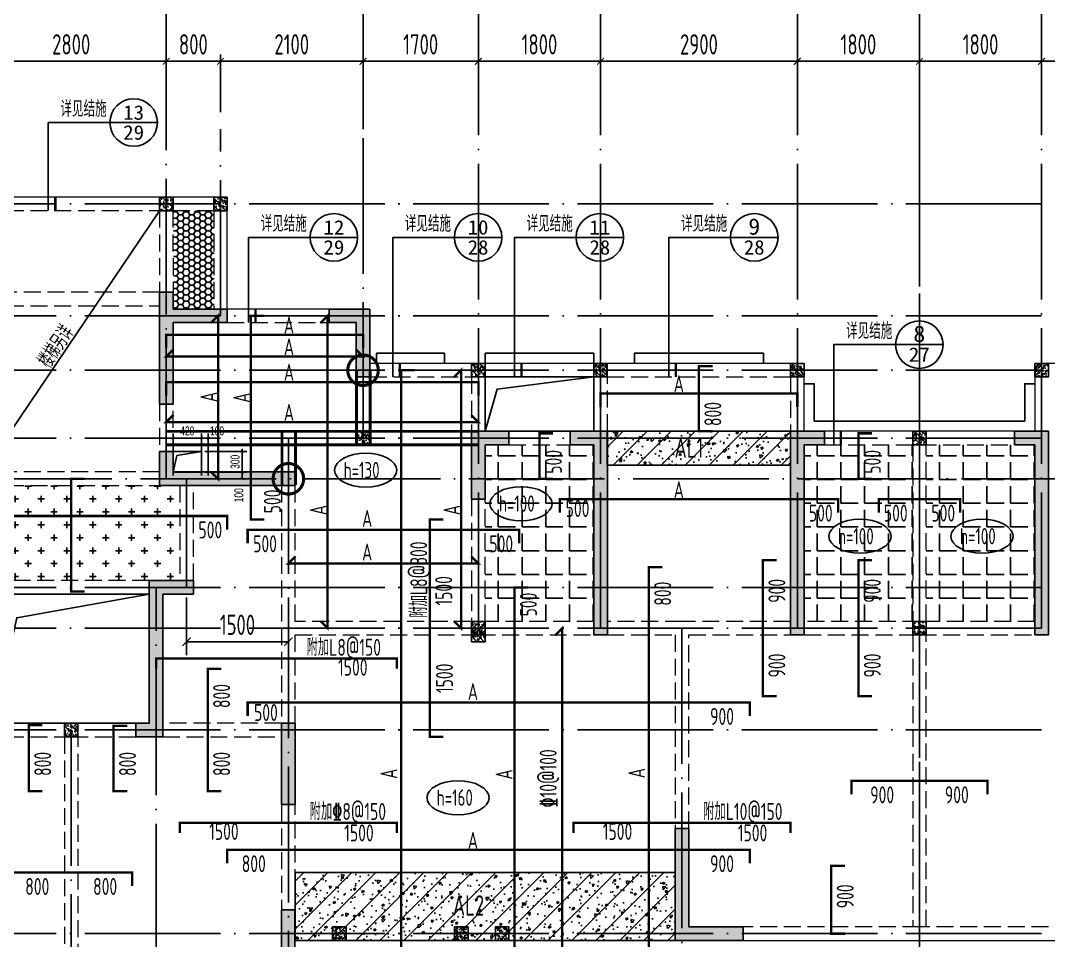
# Model space of a CAD drawing. Extents: x -1058961 to 23600, y -449123 to 2751847.
# Drawn here: x -319653 to -304506, y -253421 to -239871 of the extents above; entities that cross this region are included whole.
import ezdxf
from ezdxf.enums import TextEntityAlignment as Align

# ---------------------------------------------------------------- set-up
doc = ezdxf.new("R2010")
doc.units = 0
doc.header["$LTSCALE"] = 1000
for name, pattern in [('CENTER', [8, 5, -1, 1, -1]), ('DASH', [0.35, 0.25, -0.1]), ('DOTE', [2.42, 2, -0.2, 0.02, -0.2])]:
    doc.linetypes.add(name, pattern=pattern)
doc.layers.get('0').update_dxf_attribs({"linetype": 'CONTINUOUS'})
doc.layers.get('DEFPOINTS').update_dxf_attribs({"linetype": 'CONTINUOUS'})
doc.layers.add('+公共字体', color=7, linetype='CONTINUOUS', lineweight=20)
for name, color, linetype in [('A-AXIS', 1, 'CONTINUOUS'), ('A-DOTE', 10, 'DOTE'), ('BEAM', 4, 'DASH'), ('DIM_IDEN', 67, 'CONTINUOUS'), ('PUB_TEXT', 2, 'CONTINUOUS'), ('ROOF', 183, 'CONTINUOUS'), ('S-B板填充', 251, 'CONTINUOUS'), ('S-B板标注', 3, 'CONTINUOUS'), ('S-B板配筋', 6, 'CONTINUOUS'), ('S-B板配筋号', 7, 'CONTINUOUS'), ('S-C承台编号', 6, 'CONTINUOUS'), ('S-D洞口', 4, 'CONTINUOUS'), ('S-D洞口标注', 3, 'CONTINUOUS'), ('S-L主梁线', 4, 'DASH'), ('S-Q墙填充', 252, 'CONTINUOUS'), ('S-Q墙实线', 6, 'CONTINUOUS'), ('S-Q墙标注', 3, 'CONTINUOUS'), ('S-Y一般标注', 3, 'CONTINUOUS'), ('S-板正筋', 2, 'CONTINUOUS'), ('S-构造柱', 212, 'CONTINUOUS'), ('TEXT', 2, 'CONTINUOUS'), ('THIN', 7, 'CONTINUOUS'), ('水平筋标注', 7, 'CONTINUOUS'), ('看线', 251, 'CONTINUOUS')]:
    doc.layers.add(name, color=color, linetype=linetype)
doc.layers.add('配箍校核', color=34, linetype='CONTINUOUS', plot=False)
doc.styles.add('_TCH_AXIS', font='COMPLEX', dxfattribs={"bigfont": 'GBCBIG'})
doc.styles.add('_TCH_LABEL', font='simhei.ttf')
doc.styles.add('TSSD_DIMENSION', font='Tssdeng.shx', dxfattribs={"width": 0.7, "bigfont": 'tssdchn.shx'})
doc.styles.add('TSSD_REIN', font='tssdeng.shx', dxfattribs={"width": 0.7, "height": 300, "bigfont": 'tssdchn.shx'})
doc.styles.add('结构文字', font='zstxt.shx', dxfattribs={"width": 0.7, "bigfont": 'zshz.shx'})
doc.dimstyles.new('STRUCK', dxfattribs={"dimtxt": 400, "dimasz": 121, "dimexe": 200, "dimexo": 150, "dimgap": 115, "dimtad": 1, "dimdec": 0, "dimdsep": 46, "dimtxsty": '结构文字', "dimblk": 'ARCHTICK', "dimcen": 400, "dimclrd": 3, "dimclre": 3, "dimclrt": 7, "dimadec": 0, "dimazin": 0, "dimtfac": 1, "dimtdec": 0, "dimtix": 1, "dimtmove": 2, "dimatfit": 3, "dimldrblk": '_DIMX', "dimfxl": 0, "dimtolj": 1, "dimtzin": 0, "dimarcsym": 0})
doc.dimstyles.new('STRUCK30', dxfattribs={"dimscale": 0.33333, "dimtxt": 400, "dimasz": 121, "dimexe": 200, "dimexo": 150, "dimgap": 115, "dimtad": 1, "dimdec": 0, "dimdsep": 46, "dimtxsty": '结构文字', "dimblk": 'ARCHTICK', "dimcen": 400, "dimclrd": 3, "dimclre": 3, "dimclrt": 7, "dimadec": 0, "dimazin": 0, "dimtfac": 1, "dimtdec": 0, "dimtix": 1, "dimtmove": 2, "dimatfit": 3, "dimldrblk": '_DIMX', "dimfxl": 0, "dimtolj": 1, "dimtzin": 0, "dimarcsym": 0})
doc.dimstyles.new('TSSD_100_100', dxfattribs={"dimtxt": 300, "dimasz": 100, "dimexe": 100, "dimexo": 250, "dimgap": 100, "dimtad": 1, "dimdec": 0, "dimzin": 0, "dimdsep": 46, "dimtxsty": 'TSSD_DIMENSION', "dimblk": 'ARCHTICK', "dimcen": 0, "dimdle": 100, "dimclrt": 7, "dimadec": 0, "dimazin": 0, "dimtfac": 1, "dimtdec": 0, "dimtix": 1, "dimtmove": 2, "dimatfit": 3, "dimldrblk": 'ARCHTICK', "dimfxl": 0, "dimtolj": 1, "dimtzin": 0, "dimarcsym": 0})

# ---------------------------------------------------------------- blocks, each defined once
blk = doc.blocks.new('_ArchTick')
at = {"color": 0, "linetype": 'ByBlock', "const_width": 0.15}
blk.add_lwpolyline([(-0.5, -0.5), (0.5, 0.5)], dxfattribs=at)
blk = doc.blocks.new('*D1067')
at = {"layer": 'DEFPOINTS', "color": 0}
for p in [(18500, 19250), (15700, 18250), (18500, 18250)]:
    blk.add_point(p, dxfattribs=at)
at = {"layer": 'S-Y一般标注', "color": 0, "lineweight": -2}
for p, q in [((15600, 19250), (18600, 19250)), ((15700, 18500), (15700, 19350)), ((18500, 18500), (18500, 19350))]:
    blk.add_line(p, q, dxfattribs=at)
at = {"layer": 'S-Y一般标注', "color": 0, "lineweight": -2, "xscale": 100, "yscale": 100, "zscale": 100, "rotation": 180}
blk.add_blockref('_ArchTick', (15700, 19250), dxfattribs=at)
at = {"layer": 'S-Y一般标注', "color": 0, "lineweight": -2, "xscale": 100, "yscale": 100, "zscale": 100}
blk.add_blockref('_ArchTick', (18500, 19250), dxfattribs=at)
at = {"layer": 'S-Y一般标注', "color": 7, "insert": (17100, 19500), "char_height": 300, "attachment_point": 5, "style": 'TSSD_DIMENSION'}
blk.add_mtext('\\A1;2800', dxfattribs=at)
blk = doc.blocks.new('*D1068')
at = {"layer": 'DEFPOINTS', "color": 0}
for p in [(19300, 19250), (18500, 18250), (19300, 18250)]:
    blk.add_point(p, dxfattribs=at)
at = {"layer": 'S-Y一般标注', "color": 0, "lineweight": -2}
for p, q in [((18400, 19250), (19400, 19250)), ((18500, 18500), (18500, 19350)), ((19300, 18500), (19300, 19350))]:
    blk.add_line(p, q, dxfattribs=at)
at = {"layer": 'S-Y一般标注', "color": 0, "lineweight": -2, "xscale": 100, "yscale": 100, "zscale": 100, "rotation": 180}
blk.add_blockref('_ArchTick', (18500, 19250), dxfattribs=at)
at = {"layer": 'S-Y一般标注', "color": 0, "lineweight": -2, "xscale": 100, "yscale": 100, "zscale": 100}
blk.add_blockref('_ArchTick', (19300, 19250), dxfattribs=at)
at = {"layer": 'S-Y一般标注', "color": 7, "insert": (18900, 19500), "char_height": 300, "attachment_point": 5, "style": 'TSSD_DIMENSION'}
blk.add_mtext('\\A1;800', dxfattribs=at)
blk = doc.blocks.new('*D1069')
at = {"layer": 'DEFPOINTS', "color": 0}
for p in [(23100, 19250), (21400, 18250), (23100, 18250)]:
    blk.add_point(p, dxfattribs=at)
at = {"layer": 'S-Y一般标注', "color": 0, "lineweight": -2}
for p, q in [((21300, 19250), (23200, 19250)), ((21400, 18500), (21400, 19350)), ((23100, 18500), (23100, 19350))]:
    blk.add_line(p, q, dxfattribs=at)
at = {"layer": 'S-Y一般标注', "color": 0, "lineweight": -2, "xscale": 100, "yscale": 100, "zscale": 100, "rotation": 180}
blk.add_blockref('_ArchTick', (21400, 19250), dxfattribs=at)
at = {"layer": 'S-Y一般标注', "color": 0, "lineweight": -2, "xscale": 100, "yscale": 100, "zscale": 100}
blk.add_blockref('_ArchTick', (23100, 19250), dxfattribs=at)
at = {"layer": 'S-Y一般标注', "color": 7, "insert": (22250, 19500), "char_height": 300, "attachment_point": 5, "style": 'TSSD_DIMENSION'}
blk.add_mtext('\\A1;1700', dxfattribs=at)
blk = doc.blocks.new('*D1070')
at = {"layer": 'DEFPOINTS', "color": 0}
for p in [(24900, 19250), (23100, 18250), (24900, 18250)]:
    blk.add_point(p, dxfattribs=at)
at = {"layer": 'S-Y一般标注', "color": 0, "lineweight": -2}
for p, q in [((23000, 19250), (25000, 19250)), ((23100, 18500), (23100, 19350)), ((24900, 18500), (24900, 19350))]:
    blk.add_line(p, q, dxfattribs=at)
at = {"layer": 'S-Y一般标注', "color": 0, "lineweight": -2, "xscale": 100, "yscale": 100, "zscale": 100, "rotation": 180}
blk.add_blockref('_ArchTick', (23100, 19250), dxfattribs=at)
at = {"layer": 'S-Y一般标注', "color": 0, "lineweight": -2, "xscale": 100, "yscale": 100, "zscale": 100}
blk.add_blockref('_ArchTick', (24900, 19250), dxfattribs=at)
at = {"layer": 'S-Y一般标注', "color": 7, "insert": (24000, 19500), "char_height": 300, "attachment_point": 5, "style": 'TSSD_DIMENSION'}
blk.add_mtext('\\A1;1800', dxfattribs=at)
blk = doc.blocks.new('*D1071')
at = {"layer": 'DEFPOINTS', "color": 0}
for p in [(27800, 19250), (24900, 18250), (27800, 18250)]:
    blk.add_point(p, dxfattribs=at)
at = {"layer": 'S-Y一般标注', "color": 0, "lineweight": -2}
for p, q in [((24800, 19250), (27900, 19250)), ((24900, 18500), (24900, 19350)), ((27800, 18500), (27800, 19350))]:
    blk.add_line(p, q, dxfattribs=at)
at = {"layer": 'S-Y一般标注', "color": 0, "lineweight": -2, "xscale": 100, "yscale": 100, "zscale": 100, "rotation": 180}
blk.add_blockref('_ArchTick', (24900, 19250), dxfattribs=at)
at = {"layer": 'S-Y一般标注', "color": 0, "lineweight": -2, "xscale": 100, "yscale": 100, "zscale": 100}
blk.add_blockref('_ArchTick', (27800, 19250), dxfattribs=at)
at = {"layer": 'S-Y一般标注', "color": 7, "insert": (26350, 19500), "char_height": 300, "attachment_point": 5, "style": 'TSSD_DIMENSION'}
blk.add_mtext('\\A1;2900', dxfattribs=at)
blk = doc.blocks.new('*D1072')
at = {"layer": 'DEFPOINTS', "color": 0}
for p in [(29600, 19250), (27800, 18250), (29600, 18250)]:
    blk.add_point(p, dxfattribs=at)
at = {"layer": 'S-Y一般标注', "color": 0, "lineweight": -2}
for p, q in [((27700, 19250), (29700, 19250)), ((27800, 18500), (27800, 19350)), ((29600, 18500), (29600, 19350))]:
    blk.add_line(p, q, dxfattribs=at)
at = {"layer": 'S-Y一般标注', "color": 0, "lineweight": -2, "xscale": 100, "yscale": 100, "zscale": 100, "rotation": 180}
blk.add_blockref('_ArchTick', (27800, 19250), dxfattribs=at)
at = {"layer": 'S-Y一般标注', "color": 0, "lineweight": -2, "xscale": 100, "yscale": 100, "zscale": 100}
blk.add_blockref('_ArchTick', (29600, 19250), dxfattribs=at)
at = {"layer": 'S-Y一般标注', "color": 7, "insert": (28700, 19500), "char_height": 300, "attachment_point": 5, "style": 'TSSD_DIMENSION'}
blk.add_mtext('\\A1;1800', dxfattribs=at)
blk = doc.blocks.new('*D1073')
at = {"layer": 'DEFPOINTS', "color": 0}
for p in [(31400, 19250), (29600, 18250), (31400, 18250)]:
    blk.add_point(p, dxfattribs=at)
at = {"layer": 'S-Y一般标注', "color": 0, "lineweight": -2}
for p, q in [((29500, 19250), (31500, 19250)), ((29600, 18500), (29600, 19350)), ((31400, 18500), (31400, 19350))]:
    blk.add_line(p, q, dxfattribs=at)
at = {"layer": 'S-Y一般标注', "color": 0, "lineweight": -2, "xscale": 100, "yscale": 100, "zscale": 100, "rotation": 180}
blk.add_blockref('_ArchTick', (29600, 19250), dxfattribs=at)
at = {"layer": 'S-Y一般标注', "color": 0, "lineweight": -2, "xscale": 100, "yscale": 100, "zscale": 100}
blk.add_blockref('_ArchTick', (31400, 19250), dxfattribs=at)
at = {"layer": 'S-Y一般标注', "color": 7, "insert": (30500, 19500), "char_height": 300, "attachment_point": 5, "style": 'TSSD_DIMENSION'}
blk.add_mtext('\\A1;1800', dxfattribs=at)
blk = doc.blocks.new('*D1074')
at = {"layer": 'DEFPOINTS', "color": 0}
for p in [(34300, 19250), (31400, 18250), (34300, 18250)]:
    blk.add_point(p, dxfattribs=at)
at = {"layer": 'S-Y一般标注', "color": 0, "lineweight": -2}
for p, q in [((31300, 19250), (34400, 19250)), ((31400, 18500), (31400, 19350)), ((34300, 18500), (34300, 19350))]:
    blk.add_line(p, q, dxfattribs=at)
at = {"layer": 'S-Y一般标注', "color": 0, "lineweight": -2, "xscale": 100, "yscale": 100, "zscale": 100, "rotation": 180}
blk.add_blockref('_ArchTick', (31400, 19250), dxfattribs=at)
at = {"layer": 'S-Y一般标注', "color": 0, "lineweight": -2, "xscale": 100, "yscale": 100, "zscale": 100}
blk.add_blockref('_ArchTick', (34300, 19250), dxfattribs=at)
at = {"layer": 'S-Y一般标注', "color": 7, "insert": (32850, 19500), "char_height": 300, "attachment_point": 5, "style": 'TSSD_DIMENSION'}
blk.add_mtext('\\A1;2900', dxfattribs=at)
blk = doc.blocks.new('*D1096')
at = {"layer": 'DEFPOINTS', "color": 0}
for p in [(21400, 19250), (19300, 18250), (21400, 18250)]:
    blk.add_point(p, dxfattribs=at)
at = {"layer": 'S-Y一般标注', "color": 0, "lineweight": -2}
for p, q in [((19200, 19250), (21500, 19250)), ((19300, 18500), (19300, 19350)), ((21400, 18500), (21400, 19350))]:
    blk.add_line(p, q, dxfattribs=at)
at = {"layer": 'S-Y一般标注', "color": 0, "lineweight": -2, "xscale": 100, "yscale": 100, "zscale": 100, "rotation": 180}
blk.add_blockref('_ArchTick', (19300, 19250), dxfattribs=at)
at = {"layer": 'S-Y一般标注', "color": 0, "lineweight": -2, "xscale": 100, "yscale": 100, "zscale": 100}
blk.add_blockref('_ArchTick', (21400, 19250), dxfattribs=at)
at = {"layer": 'S-Y一般标注', "color": 7, "insert": (20350, 19500), "char_height": 300, "attachment_point": 5, "style": 'TSSD_DIMENSION'}
blk.add_mtext('\\A1;2100', dxfattribs=at)
blk = doc.blocks.new('20210729.03504727')
at = {"layer": '看线', "color": 202, "ltscale": 0.5}
for points in [[(17500, 10800), (17500, 10950), (16500, 10950), (16500, 10800)], [(19700, 10800), (19700, 10950), (18100, 10950), (18100, 10800)], [(22200, 10800), (22200, 10950), (20300, 10950), (20300, 10800)], [(22800, 10500), (22950, 10500), (22950, 9950), (24500, 9950)], [(26200, 10500), (26050, 10500), (26050, 9950), (24500, 9950)]]:
    blk.add_lwpolyline(points, dxfattribs=at)
blk = doc.blocks.new('*D2841')
at = {"layer": 'DEFPOINTS', "color": 0}
for p in [(-316986, -246221), (-316386, -246221), (-316986, -246521)]:
    blk.add_point(p, dxfattribs=at)
at = {"layer": 'S-D洞口标注', "color": 3, "lineweight": -2}
for p, q in [((-316936, -246221), (-316320, -246221)), ((-316386, -246221), (-316386, -246180)), ((-316386, -246521), (-316386, -246221)), ((-316936, -246521), (-316320, -246521)), ((-316386, -246521), (-316386, -246561))]:
    blk.add_line(p, q, dxfattribs=at)
at = {"layer": 'S-D洞口标注', "color": 3, "lineweight": -2, "xscale": 40.33293, "yscale": 40.33293, "zscale": 40.33293}
for p, rotation in [((-316386, -246221), 270), ((-316386, -246521), 90)]:
    blk.add_blockref('_ArchTick', p, dxfattribs=dict(at, rotation=rotation))
at = {"layer": 'S-D洞口标注', "color": 7, "insert": (-316491, -246371), "char_height": 133.3, "attachment_point": 5, "rotation": 90, "style": '结构文字'}
blk.add_mtext('\\A1;300', dxfattribs=at)
blk = doc.blocks.new('_DIMX')
blk.add_line((-150, 0), (150, 0))
at = {"const_width": 50}
blk.add_lwpolyline([(-70, -70), (70, 70)], dxfattribs=at)
blk = doc.blocks.new('*D2842')
at = {"layer": 'DEFPOINTS', "color": 0}
for p in [(-316986, -246021), (-317406, -246621), (-316986, -246621)]:
    blk.add_point(p, dxfattribs=at)
at = {"layer": 'S-D洞口标注', "color": 3, "lineweight": -2}
for p, q in [((-317406, -246571), (-317406, -245955)), ((-316986, -246571), (-316986, -245955)), ((-317406, -246021), (-316986, -246021))]:
    blk.add_line(p, q, dxfattribs=at)
at = {"layer": 'S-D洞口标注', "color": 3, "lineweight": -2, "xscale": 40.33293, "yscale": 40.33293, "zscale": 40.33293, "rotation": 180}
blk.add_blockref('_ArchTick', (-317406, -246021), dxfattribs=at)
at = {"layer": 'S-D洞口标注', "color": 3, "lineweight": -2, "xscale": 40.33293, "yscale": 40.33293, "zscale": 40.33293}
blk.add_blockref('_ArchTick', (-316986, -246021), dxfattribs=at)
at = {"layer": 'S-D洞口标注', "color": 7, "insert": (-317196, -245916), "char_height": 133.3, "attachment_point": 5, "style": '结构文字'}
blk.add_mtext('\\A1;420', dxfattribs=at)
blk = doc.blocks.new('*D2843')
at = {"layer": 'DEFPOINTS', "color": 0}
for p in [(-316886, -246021), (-316986, -246621), (-316886, -246621)]:
    blk.add_point(p, dxfattribs=at)
at = {"layer": 'S-D洞口标注', "color": 3, "lineweight": -2}
for p, q in [((-316986, -246571), (-316986, -245955)), ((-316886, -246571), (-316886, -245955)), ((-316986, -246021), (-316886, -246021))]:
    blk.add_line(p, q, dxfattribs=at)
at = {"layer": 'S-D洞口标注', "color": 3, "lineweight": -2, "xscale": 40.33293, "yscale": 40.33293, "zscale": 40.33293, "rotation": 180}
blk.add_blockref('_ArchTick', (-316986, -246021), dxfattribs=at)
at = {"layer": 'S-D洞口标注', "color": 3, "lineweight": -2, "xscale": 40.33293, "yscale": 40.33293, "zscale": 40.33293}
blk.add_blockref('_ArchTick', (-316886, -246021), dxfattribs=at)
at = {"layer": 'S-D洞口标注', "color": 7, "insert": (-316757, -245916), "char_height": 133.3, "attachment_point": 5, "style": '结构文字'}
blk.add_mtext('\\A1;100', dxfattribs=at)
blk = doc.blocks.new('*D2844')
at = {"layer": 'DEFPOINTS', "color": 0}
for p in [(-316986, -246521), (-316386, -246521), (-316986, -246621)]:
    blk.add_point(p, dxfattribs=at)
at = {"layer": 'S-D洞口标注', "color": 3, "lineweight": -2}
for p, q in [((-316936, -246521), (-316320, -246521)), ((-316386, -246621), (-316386, -246521)), ((-316936, -246621), (-316320, -246621))]:
    blk.add_line(p, q, dxfattribs=at)
at = {"layer": 'S-D洞口标注', "color": 3, "lineweight": -2, "xscale": 40.33293, "yscale": 40.33293, "zscale": 40.33293}
for p, rotation in [((-316386, -246521), 90), ((-316386, -246621), 270)]:
    blk.add_blockref('_ArchTick', p, dxfattribs=dict(at, rotation=rotation))
at = {"layer": 'S-D洞口标注', "color": 7, "insert": (-316436, -246863), "char_height": 133.3, "attachment_point": 5, "rotation": 90, "style": '结构文字'}
blk.add_mtext('\\A1;100', dxfattribs=at)
blk = doc.blocks.new('20210803.22403995')
at = {"layer": '+公共字体', "color": 2, "const_width": 45}
for points in [[(-847438, -168387, 1), (-847438, -167937, 1), (-847438, -168387, -1)], [(-848538, -169986, 1), (-848538, -169536, 1), (-848538, -169986, -1)]]:
    blk.add_lwpolyline(points, format="xyb", dxfattribs=at)
blk = doc.blocks.new('20210807.15312446')
at = {"layer": 'S-Q墙填充'}
h = blk.add_hatch(color=252, dxfattribs=at)
h.dxf.hatch_style = 1
h.paths.add_polyline_path([(74816, 67840), (74816, 66540), (75016, 66540), (75016, 67740), (75815, 67740), (75815, 67940), (75016, 67940), (75016, 68190), (74816, 68190)])
h = blk.add_hatch(color=252, dxfattribs=at)
h.dxf.hatch_style = 1
h.paths.add_polyline_path([(77916, 67940), (77316, 67940), (77316, 67740), (77716, 67740), (77716, 66940), (77916, 66940)])
h = blk.add_hatch(color=252, dxfattribs=at)
h.dxf.hatch_style = 1
h.paths.add_polyline_path([(79416, 66140), (79416, 65140), (79616, 65140), (79616, 65940), (79966, 65940), (79966, 66140)])
h = blk.add_hatch(color=252, dxfattribs=at)
h.dxf.hatch_style = 1
h.paths.add_polyline_path([(81416, 66140), (80866, 66140), (80866, 65940), (81216, 65940), (81216, 63140), (81416, 63140)])
h = blk.add_hatch(color=252, dxfattribs=at)
h.dxf.hatch_style = 1
h.paths.add_polyline_path([(84116, 66140), (84116, 63140), (84316, 63140), (84316, 65940), (84616, 65940), (84616, 66140)])
h = blk.add_hatch(color=252, dxfattribs=at)
h.dxf.hatch_style = 1
h.paths.add_polyline_path([(87916, 66140), (87416, 66140), (87416, 65940), (87716, 65940), (87716, 63140), (87916, 63140)])
h = blk.add_hatch(color=252, dxfattribs=at)
h.dxf.hatch_style = 1
h.paths.add_polyline_path([(75016, 65540), (75016, 65840), (74816, 65840), (74816, 65340), (75216, 65340), (76816, 65340), (76816, 65540), (75216, 65540)])
h = blk.add_hatch(color=252, dxfattribs=at)
h.dxf.hatch_style = 1
h.paths.add_polyline_path([(74866, 61640), (74866, 63740), (75316, 63740), (75316, 63940), (74666, 63940), (74666, 61840), (74466, 61840), (74466, 61640)])
h = blk.add_hatch(color=252, dxfattribs=at)
h.dxf.hatch_style = 1
h.paths.add_polyline_path([(76816, 60640), (76816, 61840), (76616, 61840), (76616, 60640)])
h = blk.add_hatch(color=252, dxfattribs=at)
h.dxf.hatch_style = 1
h.paths.add_polyline_path([(82416, 58640), (83316, 58640), (83416, 58640), (83416, 58840), (83316, 58840), (82616, 58840), (82616, 60290), (82416, 60290)])
h = blk.add_hatch(color=252, dxfattribs=at)
h.dxf.hatch_style = 1
h.paths.add_polyline_path([(76813, 57440), (76063, 57440), (76063, 57640), (76613, 57640), (76613, 58740), (76613, 59090), (76813, 59090), (76813, 58740)])
at = {"layer": 'S-D洞口', "color": 5}
for points in [[(79616, 66140), (81216, 66140), (81216, 66940), (79616, 66940), (79616, 66140), (79793, 66762), (81216, 66940)], [(72366, 61840), (74666, 61840), (74666, 63740), (72366, 63740), (72366, 61840), (72712, 63393), (74666, 63740)]]:
    blk.add_lwpolyline(points, dxfattribs=at)
at = {"layer": 'S-L主梁线', "linetype": 'ByBlock', "lineweight": 18}
for p, q in [((74915, 69590), (72116, 69590)), ((75816, 69590), (74915, 69590)), ((75815, 67940), (75816, 69590)), ((77316, 67939), (75815, 67939)), ((79516, 67140), (77916, 67140)), ((81316, 67140), (79516, 67140)), ((84316, 67140), (81316, 67140)), ((84316, 66140), (84316, 67140)), ((87716, 67140), (87716, 66140)), ((90716, 67140), (87716, 67140)), ((79616, 66940), (81216, 66940)), ((79616, 66140), (79616, 66940)), ((81216, 66940), (81216, 66140)), ((80866, 66140), (79966, 66140)), ((86016, 66140), (84616, 66140)), ((87416, 66140), (86016, 66140)), ((72366, 63740), (74666, 63740)), ((73516, 61840), (72566, 61840)), ((74466, 61840), (73516, 61840)), ((83416, 58640), (86016, 58640)), ((86016, 58640), (88616, 58640))]:
    blk.add_line(p, q, dxfattribs=at)
at = {"layer": 'S-L主梁线', "linetype": 'DASH', "lineweight": 18}
for p, q in [((72216, 69390), (74815, 69390)), ((74815, 69390), (74816, 68190)), ((75015, 69390), (75616, 69390)), ((75015, 69390), (75016, 68190)), ((75616, 69390), (75615, 67940)), ((74816, 68190), (72216, 68190)), ((75016, 68090), (75016, 68190)), ((72216, 67990), (74816, 67990)), ((75815, 67740), (77316, 67740)), ((77916, 66940), (79416, 66940)), ((79416, 66940), (79416, 66140)), ((81416, 66940), (84116, 66940)), ((81416, 66140), (81416, 66940)), ((84116, 66940), (84116, 66140)), ((74816, 66540), (74816, 65840)), ((75016, 65840), (75016, 66540)), ((79966, 65940), (80866, 65940)), ((84616, 65940), (86016, 65940)), ((85916, 65940), (85916, 63340)), ((86016, 65940), (87416, 65940)), ((86116, 63340), (86116, 65940)), ((74816, 65540), (72216, 65540)), ((72216, 65340), (74816, 65340)), ((75116, 65340), (75116, 63940)), ((75316, 63940), (75316, 65340)), ((76616, 65340), (76616, 63240)), ((76816, 63340), (76816, 65340)), ((79416, 65140), (79416, 63340)), ((79616, 63340), (79616, 65140)), ((74666, 63940), (72366, 63940)), ((79416, 63340), (76816, 63340)), ((81216, 63340), (79616, 63340)), ((82516, 63340), (81416, 63340)), ((84116, 63340), (82516, 63340)), ((86016, 63340), (84316, 63340)), ((87716, 63340), (86016, 63340)), ((76616, 63240), (76616, 61840)), ((76816, 63140), (79516, 63140)), ((76816, 61840), (76816, 63140)), ((79516, 63140), (81216, 63140)), ((81416, 63140), (82416, 63140)), ((82416, 63140), (82416, 60290)), ((82616, 63140), (84116, 63140)), ((82616, 60290), (82616, 63140)), ((84316, 63140), (86016, 63140)), ((85916, 63140), (85916, 58840)), ((86016, 63140), (87716, 63140)), ((86116, 58840), (86116, 63140)), ((76616, 61840), (74866, 61840)), ((72566, 61640), (73516, 61640)), ((73416, 61640), (73416, 57640)), ((73516, 61640), (74466, 61640)), ((73616, 57640), (73616, 61640)), ((74866, 61640), (76616, 61640)), ((76616, 60640), (76616, 59090)), ((76816, 59090), (76816, 60640)), ((86016, 58840), (83416, 58840)), ((88616, 58840), (86016, 58840))]:
    blk.add_line(p, q, dxfattribs=at)
at = {"layer": 'S-Q墙实线'}
for points in [[(74816, 67840), (74816, 66540), (75016, 66540), (75016, 67740), (75815, 67740), (75815, 67940), (75016, 67940), (75016, 68190), (74816, 68190)], [(77916, 67940), (77316, 67940), (77316, 67740), (77716, 67740), (77716, 66940), (77916, 66940)], [(79416, 66140), (79416, 65140), (79616, 65140), (79616, 65940), (79966, 65940), (79966, 66140)], [(81416, 66140), (80866, 66140), (80866, 65940), (81216, 65940), (81216, 63140), (81416, 63140)], [(84116, 66140), (84116, 63140), (84316, 63140), (84316, 65940), (84616, 65940), (84616, 66140)], [(87916, 66140), (87416, 66140), (87416, 65940), (87716, 65940), (87716, 63140), (87916, 63140)], [(75016, 65540), (75016, 65840), (74816, 65840), (74816, 65340), (75216, 65340), (76816, 65340), (76816, 65540), (75216, 65540)], [(74866, 61640), (74866, 63740), (75316, 63740), (75316, 63940), (74666, 63940), (74666, 61840), (74466, 61840), (74466, 61640)], [(76816, 60640), (76816, 61840), (76616, 61840), (76616, 60640)], [(82416, 58640), (83316, 58640), (83416, 58640), (83416, 58840), (83316, 58840), (82616, 58840), (82616, 60290), (82416, 60290)], [(76813, 57440), (76063, 57440), (76063, 57640), (76613, 57640), (76613, 58740), (76613, 59090), (76813, 59090), (76813, 58740)]]:
    blk.add_lwpolyline(points, close=True, dxfattribs=at)
blk = doc.blocks.new('20210730.02141516')
at = {"layer": 'S-构造柱'}
h = blk.add_hatch(dxfattribs=at)
h.set_pattern_fill('ARMORED', color=256, scale=15, angle=-90, style=0)
h.set_pattern_definition([(320, (-154189.41, 3278673.45), (-9.4128202, -107.5890274), [11.25, -123.75]), (265, (-154189.41, 3278673.45), (112.82882, 20.8127), [9, -99]), (10.4514, (-154190.19, 3278664.49), (103.4159313, -86.7764073), [9.5610285, -105.1713168]), (316.1842, (-154159.41, 3278673.45), (-24.827852, -160.0861573), [16.875, -185.625]), (6.6356, (-154161.48, 3278660.11), (146.117681, -140.199406), [14.341543, -157.75695]), (261.1842, (-154159.41, 3278673.45), (146.11779, -140.199292), [13.5, -148.5]), (291, (-154166.91, 3278658.45), (-60.3928336, -89.5360578), [11.25, -123.75]), (236, (-154166.91, 3278658.45), (108.7725068, -36.4972998), [9, -99]), (341.4514, (-154171.94, 3278650.99), (48.3795745, -126.0333943), [9.5610285, -105.1713168]), (307.5, (-154189.41, 3278673.454), (49.93407807, -1.8239783), [0, -97.8, 0, -100.5, 0, -99.375]), (277.5, (-154189.41, 3278673.454), (59.1617568, -39.4604306), [0, -57.3, 0, -95.55, 0, -37.875]), (237.5, (-154189.41, 3278706.904), (-3.38323076, -80.07336543), [0, -37.5, 0, -117, 0, -155.25]), (227.5, (-154189.41, 3278721.904), (15.0157473, -87.4779254), [0, -48.75, 0, -77.7, 0, -110.25]), (315, (-154189.41, 3278673.454), (53.0330086, 53.0330086), [])])
h.paths.add_polyline_path([(200, 200), (200, 0), (0, 0), (0, 200)])
blk.add_lwpolyline([(200, 200), (200, 0), (0, 0), (0, 200)], close=True, dxfattribs=at)
blk = doc.blocks.new('20210809.18285270')
at = {"layer": 'ROOF', "rotation": 359.9999999538236}
for p in [(13900, 12550), (14700, 12550)]:
    blk.add_blockref('20210730.02141516', p, dxfattribs=at)
at = {"layer": 'ROOF'}
for p in [(18500, 10100), (20300, 10100), (23200, 10100), (16800, 9100), (25000, 9100), (18500, 6200), (25000, 6300), (12500, 4800), (16450, 1800), (18250, 1800), (18850, 1800)]:
    blk.add_blockref('20210730.02141516', p, dxfattribs=at)
at = {"layer": 'ROOF', "xscale": -1, "rotation": 4.61764226855621e-08}
for p in [(27000, 10100), (18700, 6300)]:
    blk.add_blockref('20210730.02141516', p, dxfattribs=at)
blk = doc.blocks.new('*D2720')
at = {"layer": 'DEFPOINTS', "color": 0}
for p in [(-200559, -4859), (-199059, -4859), (-199059, -5659)]:
    blk.add_point(p, dxfattribs=at)
at = {"layer": 'S-Q墙标注', "color": 3, "lineweight": -2}
for p, q in [((-200559, -5009), (-200559, -5859)), ((-199059, -5009), (-199059, -5859)), ((-200559, -5659), (-199059, -5659))]:
    blk.add_line(p, q, dxfattribs=at)
at = {"layer": 'S-Q墙标注', "color": 3, "lineweight": -2, "xscale": 121, "yscale": 121, "zscale": 121, "rotation": 180}
blk.add_blockref('_ArchTick', (-200559, -5659), dxfattribs=at)
at = {"layer": 'S-Q墙标注', "color": 3, "lineweight": -2, "xscale": 121, "yscale": 121, "zscale": 121}
blk.add_blockref('_ArchTick', (-199059, -5659), dxfattribs=at)
at = {"layer": 'S-Q墙标注', "color": 7, "insert": (-199809, -5409), "char_height": 300, "attachment_point": 5, "style": 'TSSD_REIN'}
blk.add_mtext('\\A1;1500', dxfattribs=at)
blk = doc.blocks.new('20210811.10050802')
at = {"layer": 'DIM_IDEN'}
for p, q in [((12508, 15853), (13417, 15853)), ((12508, 14555), (12508, 15853)), ((14117, 15853), (13417, 15853)), ((15459, 14161), (16368, 14161)), ((15459, 12905), (15459, 14161)), ((17068, 14161), (16368, 14161)), ((17584, 14161), (18493, 14161)), ((17584, 12105), (17584, 14161)), ((19193, 14161), (18493, 14161)), ((19378, 14161), (20287, 14161)), ((19378, 12105), (19378, 14161)), ((20987, 14161), (20287, 14161)), ((21653, 14161), (22562, 14161)), ((21653, 12105), (21653, 14161)), ((23262, 14161), (22562, 14161)), ((24085, 12581), (24994, 12581)), ((24085, 11105), (24085, 12581)), ((25694, 12581), (24994, 12581))]:
    blk.add_line(p, q, dxfattribs=at)
at = {"layer": 'DIM_IDEN', "const_width": 35}
for points in [[(12613, 14555), (12613, 14755)], [(15564, 12905), (15564, 13105)], [(17689, 12105), (17689, 12305)], [(19483, 12105), (19483, 12305)], [(21758, 12105), (21758, 12305)], [(24190, 11105), (24190, 11305)]]:
    blk.add_lwpolyline(points, dxfattribs=at)
at = {"layer": 'DIM_IDEN'}
for centre in [(13767, 15853), (16718, 14161), (18843, 14161), (20637, 14161), (22912, 14161), (25344, 12581)]:
    blk.add_circle(centre, 350, dxfattribs=at)
at = {"layer": 'PUB_TEXT', "style": '_TCH_AXIS'}
for p in [(12688, 15936), (15638, 14245), (17763, 14245), (19557, 14245), (21833, 14245), (24265, 12665)]:
    blk.add_text('详见结施', height=236.3, dxfattribs=at).set_placement(p)
at = {"layer": 'PUB_TEXT', "style": '_TCH_LABEL'}
for s, height, width, p, p2 in [('13', 212.7, 1.00565, (13613, 15894), (13921, 15894)), ('29', 212.7, 1.00565, (13613, 15600), (13921, 15600)), ('12', 211.6, 1.022989, (16562, 14202), (16873, 14202)), ('10', 213.8, 0.988889, (18691, 14202), (18995, 14202)), ('11', 210.8, 1.034884, (20480, 14202), (20794, 14202)), ('9', 242, 1.011364, (22824, 14200), (23000, 14200)), ('29', 212.7, 1.00565, (16564, 13908), (16872, 13908)), ('28', 213.8, 0.988889, (18691, 13907), (18995, 13907)), ('28', 213.8, 0.988889, (20485, 13907), (20789, 13907)), ('28', 213.8, 0.988889, (22760, 13907), (23064, 13907)), ('8', 242, 1.017143, (25256, 12620), (25433, 12620)), ('27', 212.3, 1.011364, (25190, 12328), (25499, 12328))]:
    blk.add_text(s, height=height, dxfattribs=dict(at, width=width)).set_placement(p, p2, align=Align.FIT)
blk = doc.blocks.new('20210726.16395156')
at = {"layer": 'A-AXIS'}
for p, q in [((18500, 18249.9), (18500, 21049.9)), ((21400, 18249.9), (21400, 21049.9)), ((23100, 18249.9), (23100, 21049.9)), ((24900, 18249.9), (24900, 21049.9)), ((27800, 18249.9), (27800, 21049.9)), ((29600, 18249.9), (29600, 21049.9)), ((31400, 18249.9), (31400, 21049.9))]:
    blk.add_line(p, q, dxfattribs=at)
at = {"layer": 'A-DOTE'}
for p, q in [((18500, 13100.3), (18500, 18249.9)), ((19300, 15500), (19300, 18249.9)), ((21400, 13700), (21400, 18249.9)), ((23100, 10900), (23100, 18249.9)), ((24900, 10900), (24900, 18249.9)), ((27800, 10900), (27800, 18249.9)), ((29600, 18249.9), (29600, 3600)), ((31400, 10900), (31400, 18249.9)), ((55600, 17150), (3600, 17150)), ((55600, 15500), (3600, 15500)), ((55600, 14700), (3600, 14700)), ((55600, 13700), (3600, 13700)), ((20299.8, 13700), (20300, 3600)), ((3600, 13100.3), (55600, 13100.3)), ((18800, 11500), (18800, 13100)), ((55600, 11500), (3600, 11500)), ((18350, 3600.1), (18350, 11500)), ((55600, 10900), (3600, 10900)), ((26100, 10900), (26100, 3600)), ((55600, 9400), (3600, 9400)), ((17100, 9400), (17100, 3600)), ((55600, 6400), (3600, 6400))]:
    blk.add_line(p, q, dxfattribs=at)
at = {"layer": 'S-Y一般标注'}
for base, p1, p2, picture, middle in [((18500, 19249.9), (15700, 18249.9), (18500, 18249.9), '*D1067', (17100, 19499.9)), ((19300, 19249.9), (18500, 18249.9), (19300, 18249.9), '*D1068', (18900, 19499.9)), ((21400, 19249.9), (19300, 18249.9), (21400, 18249.9), '*D1096', (20350, 19499.9)), ((23100, 19249.9), (21400, 18249.9), (23100, 18249.9), '*D1069', (22250, 19499.9)), ((24900, 19249.9), (23100, 18249.9), (24900, 18249.9), '*D1070', (24000, 19499.9)), ((27800, 19249.9), (24900, 18249.9), (27800, 18249.9), '*D1071', (26350, 19499.9)), ((29600, 19249.9), (27800, 18249.9), (29600, 18249.9), '*D1072', (28700, 19499.9)), ((31400, 19249.9), (29600, 18249.9), (31400, 18249.9), '*D1073', (30500, 19499.9)), ((34300, 19249.9), (31400, 18249.9), (34300, 18249.9), '*D1074', (32850, 19499.9))]:
    dim = blk.add_linear_dim(base=base, p1=p1, p2=p2, dimstyle='TSSD_100_100', dxfattribs=at)
    dim.commit()
    dim.dimension.update_dxf_attribs({"geometry": picture, "text_midpoint": middle})
blk = doc.blocks.new('20210810.19092027')
at = {"layer": 'S-Q墙标注'}
dim = blk.add_linear_dim(base=(100917.7, 61274), p1=(99417.8, 62074), p2=(100917.7, 62074), dimstyle='STRUCK', override={"dimtxt": 300, "dimgap": 100, "dimtxsty": 'TSSD_REIN'}, dxfattribs=at)
dim.commit()
dim.dimension.update_dxf_attribs({"geometry": '*D2720', "text_midpoint": (100167.7, 61524), "insert": (299976.5, 66933)})

msp = doc.modelspace()

# ---------------------------------------------------------------- hatches: boundary and pattern name
at = {"layer": 'BEAM', "linetype": 'ByBlock'}
h = msp.add_hatch(dxfattribs=at)
h.set_pattern_fill('ARMORED', color=252, scale=50, angle=180, style=0)
h.set_pattern_definition([(230, (-528777.37, 1668000.3), (-358.63009, 31.376067), [37.5, -412.5]), (175, (-528777.37, 1668000.3), (69.37567, -376.09607), [30, -330]), (280.4514, (-528807.26, 1668002.92), (-289.25469, -344.71977), [31.870095, -350.571056]), (226.1842, (-528777.37, 1667900.3), (-533.62052, 82.75951), [56.25, -618.75]), (276.6356, (-528821.84, 1667907.2), (-467.33135, -487.05894), [47.80514, -525.8565]), (171.1842, (-528777.4, 1667900.3), (-467.33097, -487.0593), [45, -495]), (201, (-528827.37, 1667925.3), (-298.453526, 201.309445), [37.5, -412.5]), (146, (-528827.37, 1667925.3), (-121.657666, -362.57502), [30, -330]), (251.4514, (-528852.25, 1667942.08), (-420.111314, -161.26525), [31.870095, -350.571056]), (217.5, (-528777.37, 1668000.31), (-6.079928, -166.446927), [0, -326, 0, -335, 0, -331.25]), (187.5, (-528777.37, 1668000.3), (-131.534769, -197.205856), [0, -191, 0, -318.5, 0, -126.25]), (147.5, (-528665.87, 1668000.31), (-266.911218, 11.277436), [0, -125, 0, -390, 0, -517.5]), (137.5, (-528615.87, 1668000.3), (-291.593085, -50.05249), [0, -162.5, 0, -259, 0, -367.5]), (225, (-528777.37, 1668000.3), (176.776695, -176.776695), [])])
h.paths.add_polyline_path([(-308306.24, -246421), (-311006.24, -246421), (-311006.24, -245921), (-308306.24, -245921)])
h = msp.add_hatch(dxfattribs=at)
h.set_pattern_fill('ARMORED', color=252, scale=50, angle=180, style=0)
h.set_pattern_definition([(230, (-533277.4, 1661000.32), (-358.63009, 31.376067), [37.5, -412.5]), (175, (-533277.4, 1661000.3), (69.37567, -376.09607), [30, -330]), (280.4514, (-533307.3, 1661002.93), (-289.25469, -344.71977), [31.870095, -350.571056]), (226.1842, (-533277.4, 1660900.3), (-533.62052, 82.75951), [56.25, -618.75]), (276.6356, (-533321.87, 1660907.2), (-467.33135, -487.05894), [47.80514, -525.8565]), (171.1842, (-533277.4, 1660900.3), (-467.33097, -487.0593), [45, -495]), (201, (-533327.4, 1660925.32), (-298.453526, 201.309445), [37.5, -412.5]), (146, (-533327.4, 1660925.3), (-121.657666, -362.57502), [30, -330]), (251.4514, (-533352.27, 1660942.1), (-420.111314, -161.26525), [31.870095, -350.571056]), (217.5, (-533277.4, 1661000.32), (-6.079928, -166.446927), [0, -326, 0, -335, 0, -331.25]), (187.5, (-533277.4, 1661000.32), (-131.534769, -197.205856), [0, -191, 0, -318.5, 0, -126.25]), (147.5, (-533165.9, 1661000.32), (-266.911218, 11.277436), [0, -125, 0, -390, 0, -517.5]), (137.5, (-533115.9, 1661000.32), (-291.593085, -50.05249), [0, -162.5, 0, -259, 0, -367.5]), (225, (-533277.4, 1661000.32), (176.776695, -176.776695), [])])
h.paths.add_polyline_path([(-310006.27, -253420.99), (-315606.27, -253420.99), (-315606.27, -252420.99), (-310006.27, -252420.99)])
at = {"layer": 'S-B板填充', "linetype": 'ByBlock'}
h = msp.add_hatch(dxfattribs=at)
h.set_pattern_fill('HONEY', color=252, scale=17.142857, style=0)
h.set_pattern_definition([(0, (-261722.285, -426707.4), (81.642857, 47.136514), [54.42857, -108.857143]), (120, (-261722.285, -426707.4), (-81.642847, 47.136531), [54.42857, -108.857143]), (60, (-261722.285, -426707.4), (1e-05, 94.273045), [-108.857143, 54.42857])])
h.paths.add_polyline_path([(-317401.05, -244121), (-316800.91, -244121), (-316800.91, -242671), (-317401.05, -242671)])
at = {"layer": 'S-B板填充'}
h = msp.add_hatch(dxfattribs=at)
h.set_pattern_fill('ANGLE', color=252, scale=50, style=0)
h.set_pattern_definition([(0, (-215172.3, -394364.86), (0, 349.25), [254, -95.25]), (90, (-215172.3, -394364.86), (-349.25, 2e-14), [254, -95.25])])
h.paths.add_polyline_path([(-312806.26, -246121), (-311206.24, -246121), (-311206.24, -248720.99), (-312806.26, -248720.99)])
h = msp.add_hatch(dxfattribs=at)
h.set_pattern_fill('ANGLE', color=252, scale=50, style=0)
h.set_pattern_definition([(0, (-210472.3, -394364.86), (0, 349.25), [254, -95.25]), (90, (-210472.3, -394364.86), (-349.25, 2e-14), [254, -95.25])])
h.paths.add_polyline_path([(-308106.26, -246121), (-306506.24, -246121), (-306506.24, -248720.99), (-308106.26, -248720.99)])
h = msp.add_hatch(dxfattribs=at)
h.set_pattern_fill('ANGLE', color=252, scale=50, style=0)
h.set_pattern_definition([(0, (-208672.3, -394364.86), (0, 349.25), [254, -95.25]), (90, (-208672.3, -394364.86), (-349.25, 2e-14), [254, -95.25])])
h.paths.add_polyline_path([(-306306.23, -246121), (-304706.22, -246121), (-304706.22, -248720.99), (-306306.23, -248720.99)])
h = msp.add_hatch(dxfattribs=at)
h.set_pattern_fill('CROSS', color=252, scale=30, style=0)
h.set_pattern_definition([(0, (-233672.3, -394364.86), (190.5, 190.5), [95.25, -285.75]), (90, (-233624.67, -394412.49), (-190.5, 190.5), [95.25, -285.75])])
h.paths.add_polyline_path([(-320506.3, -246720.73), (-317306.36, -246720.73), (-317306.36, -248121), (-320506.3, -248121)])

# ---------------------------------------------------------------- linework, layer by layer
at = {"layer": 'BEAM', "linetype": 'ByBlock'}
for points in [[(-308306.24, -246421), (-311006.24, -246421), (-311006.24, -245921), (-308306.24, -245921)], [(-310006.27, -253420.99), (-315606.27, -253420.99), (-315606.27, -252420.99), (-310006.27, -252420.99)]]:
    msp.add_lwpolyline(points, close=True, dxfattribs=at)
at = {"layer": 'S-B板标注'}
for centre in [(-314567.37, -246494.35), (-312278.62, -246987.46), (-307283.11, -247467.92), (-305485.16, -247467.92)]:
    msp.add_ellipse(centre, major_axis=(-457.33, 0), ratio=0.54724159, dxfattribs=at)
at = {"layer": 'S-B板标注', "extrusion": (0, 0, -1)}
msp.add_ellipse((-313206.14, -251318.77), major_axis=(457.33, -0.02), ratio=0.54724159, dxfattribs=at)
at = {"layer": 'S-B板配筋', "lineweight": 35, "const_width": 35}
for points in [[(-316848.64, -246514.66), (-316742.58, -246620.73), (-316742.58, -244221), (-316848.64, -244327.06)], [(-316058.19, -247220.73), (-316258.19, -247220.73), (-316258.19, -244221), (-316058.19, -244221)], [(-315234.09, -248714.93), (-315128.03, -248821), (-315128.03, -244221), (-315234.09, -244327.06)], [(-317506.24, -244700.91), (-317506.24, -244500.91), (-314606.23, -244500.91), (-314606.23, -244700.91)], [(-317400.18, -244713.14), (-317506.24, -244819.2), (-314606.24, -244819.2), (-314712.31, -244713.14)], [(-313845.85, -255120.83), (-314045.85, -255120.83), (-314045.85, -245021), (-313845.85, -245021)], [(-313268.23, -248714.93), (-313162.16, -248821), (-313162.16, -245021), (-313268.23, -245127.06)], [(-309456.24, -245921), (-309656.24, -245921), (-309656.24, -244961), (-309456.24, -244961)], [(-317506.23, -245395.56), (-317506.23, -245195.56), (-312906.23, -245195.56), (-312906.23, -245395.56)], [(-311106.23, -245564.17), (-311106.23, -245364.17), (-308206.23, -245364.17), (-308206.23, -245564.17)], [(-317400.18, -245679.84), (-317506.24, -245785.91), (-312906.24, -245785.91), (-313012.31, -245679.84)], [(-311806.24, -246621), (-312006.24, -246621), (-312006.24, -245951), (-311806.24, -245951)], [(-307106.24, -246621), (-307306.24, -246621), (-307306.24, -245951), (-307106.24, -245951)], [(-318706.23, -248281), (-318906.23, -248281), (-318906.23, -246620.73), (-318706.23, -246620.73)], [(-311706.24, -247121), (-311706.24, -246921), (-307606.24, -246921), (-307606.24, -247121)], [(-307006.24, -247121), (-307006.24, -246921), (-305806.24, -246921), (-305806.24, -247121)], [(-305806.22, -247121), (-305806.22, -246921), (-307006.22, -246921), (-307006.22, -247121)], [(-321206.3, -247369.03), (-321206.3, -247169.03), (-316606.36, -247169.03), (-316606.36, -247369.03)], [(-313422.05, -250420.99), (-313622.05, -250420.99), (-313622.05, -247220.99), (-313422.05, -247220.99)], [(-316306.24, -247573.34), (-316306.24, -247373.34), (-312306.23, -247373.34), (-312306.23, -247573.34)], [(-315600.18, -247761.54), (-315706.25, -247867.6), (-312906.24, -247867.6), (-313012.31, -247761.54)], [(-310195.07, -255120.83), (-310395.07, -255120.83), (-310395.07, -247920.99), (-310195.07, -247920.99)], [(-308513.12, -249820.99), (-308713.12, -249820.99), (-308713.12, -247820.99), (-308513.12, -247820.99)], [(-307106.24, -249820.99), (-307306.24, -249820.99), (-307306.24, -247820.99), (-307106.24, -247820.99)], [(-312174.93, -255120.83), (-312374.93, -255120.83), (-312374.93, -248220.99), (-312174.93, -248220.99)], [(-311776.24, -255014.77), (-311670.18, -255120.83), (-311670.18, -248820.99), (-311776.24, -248927.06)], [(-314106.21, -249418.66), (-314106.21, -249268.66), (-317656.21, -249268.66), (-317656.21, -249418.66)], [(-316694.93, -251221), (-316894.93, -251221), (-316894.93, -249421), (-316694.93, -249421)], [(-316306.24, -250116.04), (-316306.24, -249916.04), (-308906.24, -249916.04), (-308906.24, -250116.04)], [(-319331.23, -251221), (-319531.23, -251221), (-319531.23, -250251), (-319331.23, -250251)], [(-318081.23, -251221), (-318281.23, -251221), (-318281.23, -250261), (-318081.23, -250261)], [(-307406.24, -251270.99), (-307406.24, -251070.99), (-305406.24, -251070.99), (-305406.24, -251270.99)], [(-317306.16, -251836.97), (-317306.16, -251686.97), (-314106.16, -251686.97), (-314106.16, -251836.97)], [(-311506.16, -251836.97), (-311506.16, -251686.97), (-308306.16, -251686.97), (-308306.16, -251836.97)], [(-316606.24, -252285.78), (-316606.24, -252085.78), (-308906.24, -252085.78), (-308906.24, -252285.78)], [(-307506.24, -253321), (-307706.24, -253321), (-307706.24, -252321), (-307506.24, -252321)], [(-319806.22, -252621), (-319806.22, -252421), (-318006.22, -252421), (-318006.22, -252621)]]:
    msp.add_lwpolyline(points, dxfattribs=at)
at = {"layer": 'S-B板配筋号', "color": 1}
msp.add_lwpolyline([(-320206.23, -246520.73), (-317606.72, -242671)], dxfattribs=at)
at = {"layer": 'S-D洞口', "color": 5}
for points in [[(-312806.23, -245921), (-311206.23, -245921), (-311206.23, -245121), (-312806.23, -245121), (-312806.23, -245921), (-312628.46, -245298.77), (-311206.23, -245121)], [(-317406.23, -246520.73), (-316986.23, -246520.73), (-316986.23, -246220.73), (-317406.23, -246220.73), (-317406.23, -246520.73), (-317347.9, -246279.06), (-316986.23, -246220.73)], [(-320056.23, -250221), (-317756.23, -250221), (-317756.23, -248321), (-320056.23, -248321), (-320056.23, -250221), (-319709.41, -248667.82), (-317756.23, -248321)]]:
    msp.add_lwpolyline(points, dxfattribs=at)
at = {"layer": 'S-板正筋', "color": 5, "linetype": 'DASH', "const_width": 42.86}
for points in [[(-314700.71, -245021), (-314700.71, -246121)], [(-314500.71, -245021), (-314500.71, -246121)], [(-317500.72, -245921), (-312900.71, -245921)], [(-315800.72, -246711.45), (-315800.72, -245921)], [(-315600.71, -246711.45), (-315600.71, -245921)], [(-317500.72, -246121), (-312900.71, -246121)]]:
    msp.add_lwpolyline(points, dxfattribs=at)
at = {"layer": 'THIN', "linetype": 'CENTER'}
msp.add_line((-306406.23, -236788.21), (-306406.23, -260655.14), dxfattribs=at)

# ---------------------------------------------------------------- block references
msp.add_blockref('20210729.03504727', (-330906.25, -255721))
at = {"layer": 'A-DOTE'}
msp.add_blockref('20210726.16395156', (-336006.23, -259721.04), dxfattribs=at)
at = {"layer": 'PUB_TEXT'}
msp.add_blockref('20210811.10050802', (-331753.32, -257225.62), dxfattribs=at)
at = {"layer": 'S-C承台编号'}
msp.add_blockref('20210803.22403995', (532831.91, -76859.46), dxfattribs=at)
at = {"layer": 'S-Q墙填充'}
msp.add_blockref('20210807.15312446', (-392421.87, -312060.54), dxfattribs=at)
at = {"layer": '水平筋标注'}
msp.add_blockref('20210810.19092027', (-416624.06, -310294.99), dxfattribs=at)
at = {"layer": '配箍校核'}
msp.add_blockref('20210809.18285270', (-331506.25, -255221.16), dxfattribs=at)

# ---------------------------------------------------------------- texts
at = {"layer": 'S-B板标注', "color": 7, "style": 'TSSD_REIN', "width": 0.7}
for s, p in [('h=130', (-314892.06, -246612.49)), ('h=100', (-312603.31, -247105.6)), ('h=100', (-307607.8, -247586.06)), ('h=100', (-305809.85, -247586.06))]:
    msp.add_text(s, height=240, dxfattribs=at).set_placement(p)
msp.add_text('h=160', height=240, rotation=359.997282, dxfattribs=at).set_placement((-313521.15, -251436.9))
at = {"layer": 'S-B板配筋号', "color": 1, "style": 'TSSD_REIN', "width": 0.7}
for s, p in [('A', (-315772.63, -244481.33)), ('A', (-315772.63, -244799.63)), ('A', (-315772.63, -245175.99)), ('A', (-310028.1, -245344.6)), ('A', (-315772.63, -245766.34)), ('A', (-310028.1, -246907.31)), ('A', (-314620.43, -247330.13)), ('A', (-314620.43, -247824.4)), ('附加L8@150', (-315437.98, -249228.11)), ('附加%%1328@150', (-315393.11, -251646.41)), ('附加L10@150', (-309593.11, -251646.41))]:
    msp.add_text(s, height=250, dxfattribs=at).set_placement(p)
for s, rotation, p in [('楼梯另详', 55.970982, (-319216.54, -245014.6)), ('A', 449.999992, (-316755.24, -245490.93)), ('A', 449.999992, (-316270.86, -245502.21)), ('A', 449.999992, (-315140.69, -247156.97)), ('A', 449.999992, (-313174.83, -247156.97)), ('附加L8@300', 449.999992, (-313660.67, -248666.69)), ('%%13210@100', 449.999992, (-311752.76, -251463.63)), ('A', 449.999992, (-314100.21, -251041.08)), ('A', 449.999992, (-310449.43, -251031.97))]:
    msp.add_text(s, height=250, rotation=rotation, dxfattribs=at).set_placement(p)
at = {"layer": 'S-B板配筋号', "style": 'TSSD_REIN', "width": 0.7}
for s, p in [('800', (-309576.24, -245666.8)), ('500', (-311926.24, -246371)), ('500', (-307226.24, -246371)), ('500', (-316066.36, -246953.99)), ('1500', (-313542.05, -248270.99)), ('800', (-310315.07, -248313.15)), ('900', (-308633.12, -248270.99)), ('900', (-307226.24, -248270.99)), ('500', (-312294.93, -248472.72)), ('900', (-308633.12, -249370.99)), ('900', (-307226.24, -249370.99)), ('1500', (-313531.24, -249559.44)), ('800', (-316814.93, -249821)), ('800', (-319451.23, -250821)), ('800', (-318201.23, -250821)), ('800', (-316814.93, -250821)), ('900', (-307626.24, -252771))]:
    msp.add_text(s, height=250, rotation=449.999992, dxfattribs=at).set_placement(p, align=Align.TOP_CENTER)
for s, p in [('500', (-311444.91, -246933.89)), ('500', (-307861.14, -247001)), ('500', (-306756.24, -247001)), ('500', (-306756.22, -247001)), ('500', (-306056.24, -247001)), ('500', (-306056.22, -247001)), ('500', (-316856.36, -247249.03)), ('500', (-316050.13, -247453.34)), ('500', (-312569.41, -247453.34)), ('1500', (-314756.55, -249271.69)), ('500', (-316036.85, -249938.52)), ('900', (-309316.1, -249996.04)), ('900', (-306956.24, -251150.99)), ('900', (-305856.24, -251150.99)), ('1500', (-316655.82, -251690)), ('1500', (-314665.85, -251712.3)), ('1500', (-310855.82, -251690)), ('1500', (-308865.85, -251712.3)), ('800', (-316216.1, -252165.78)), ('900', (-309316.1, -252165.78)), ('800', (-319406.22, -252501)), ('800', (-318406.22, -252501))]:
    msp.add_text(s, height=250, dxfattribs=at).set_placement(p, align=Align.TOP_CENTER)
for p in [(-313061.77, -249879.97), (-313061.77, -252071.72)]:
    msp.add_text('A', height=250, dxfattribs=at).set_placement(p)
msp.add_text('A', height=250, rotation=449.999992, dxfattribs=at).set_placement((-312402.67, -251050.88))
at = {"layer": 'TEXT', "color": 1, "style": 'TSSD_REIN', "width": 0.7}
for s, p in [('AL1', (-309591.58, -246311.61, 0)), ('AL2', (-312821.55, -253054.87, 0))]:
    msp.add_text(s, height=300, dxfattribs=at).set_placement(p, align=Align.RIGHT)

# ---------------------------------------------------------------- dimensions: what is measured, and where the dimension line sits
at = {"layer": 'S-D洞口标注'}
dim = msp.add_linear_dim(base=(-316986.23, -246021.33), p1=(-317406.23, -246621.33), p2=(-316986.23, -246620.73), dimstyle='STRUCK30', dxfattribs=at)
dim.commit()
dim.dimension.update_dxf_attribs({"geometry": '*D2842', "text_midpoint": (-317196.23, -245916.33)})
dim = msp.add_linear_dim(base=(-316886.24, -246021.33), p1=(-316986.23, -246620.73), p2=(-316886.24, -246620.73), dimstyle='STRUCK30', dxfattribs=at)
dim.commit()
dim.dimension.update_dxf_attribs({"geometry": '*D2843', "text_midpoint": (-316757.35, -245916.33), "dimtype": 160})
dim = msp.add_linear_dim(base=(-316386.23, -246220.73), p1=(-316986.23, -246520.73), p2=(-316986.23, -246220.73), angle=90, dimstyle='STRUCK30', dxfattribs=at)
dim.commit()
dim.dimension.update_dxf_attribs({"geometry": '*D2841', "text_midpoint": (-316491.23, -246370.73)})
dim = msp.add_linear_dim(base=(-316386.23, -246520.73), p1=(-316986.23, -246620.73), p2=(-316986.23, -246520.73), angle=90, dimstyle='STRUCK30', dxfattribs=at)
dim.commit()
dim.dimension.update_dxf_attribs({"geometry": '*D2844', "text_midpoint": (-316436.23, -246862.65), "dimtype": 160})

doc.saveas('drawing.dxf')
